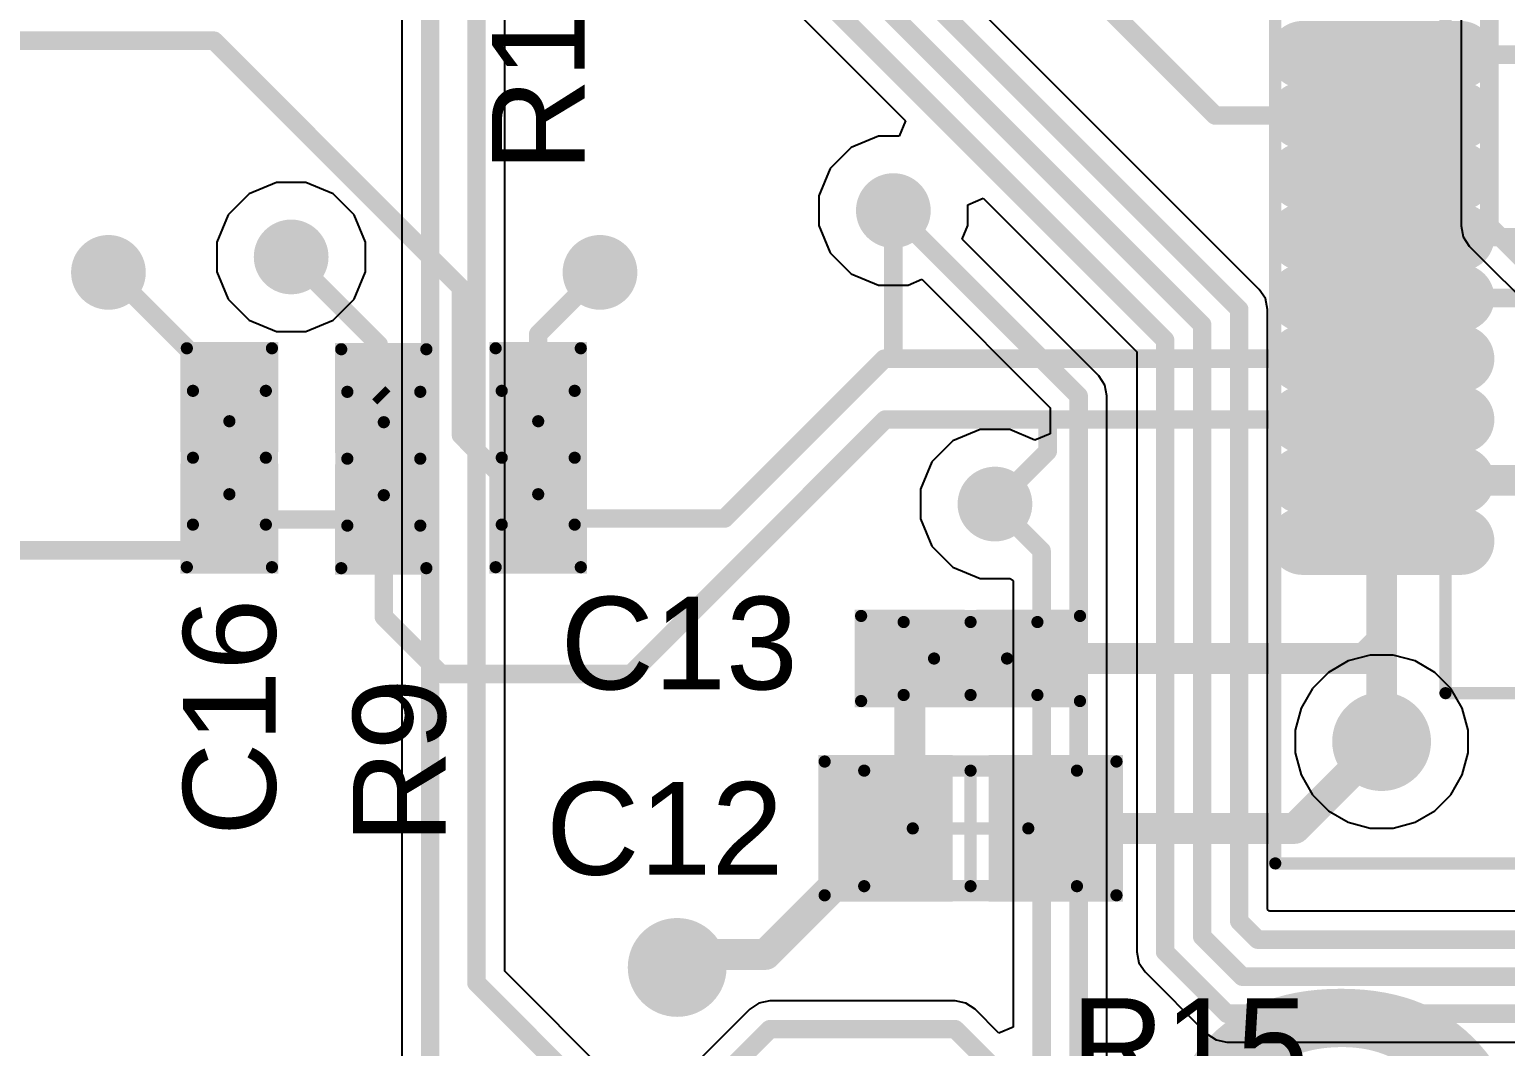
# Model space of a CAD drawing. Header units: millimetres. Extents: x -0.02 to 3.95, y -0.02 to 3.95.
# Drawn here: x 0.3103 to 0.7882, y 1.8094 to 2.1386 of the extents above; entities that cross this region are included whole.
import ezdxf

# ---------------------------------------------------------------- set-up
doc = ezdxf.new("R2010")
doc.units = ezdxf.units.MM
doc.header["$MEASUREMENT"] = 0
for name, color, linetype in [('BottomLayer', 5, 'Continuous'), ('BottomOverlay', 54, 'Continuous'), ('InternalPlane1', 76, 'Continuous'), ('InternalPlane2', 16, 'Continuous'), ('Mechanical13', 56, 'Continuous'), ('Mechanical15', 56, 'Continuous'), ('TopLayer', 1, 'Continuous'), ('TopOverlay', 2, 'Continuous'), ('TopPaste', 8, 'Continuous'), ('TopSolder', 216, 'Continuous'), ('ViaHoleLayer', 16, 'Continuous')]:
    doc.layers.add(name, color=color, linetype=linetype)
doc.styles.add('Arial', font='', dxfattribs={"height": 0.2})
doc.styles.add('SciFly', font='', dxfattribs={"height": 0.2})
doc.styles.get('Arial').set_extended_font_data('Arial')
doc.styles.get('SciFly').set_extended_font_data('SciFly')

# ---------------------------------------------------------------- blocks, each defined once
blk = doc.blocks.new('MSP430FR59941PN_68')
at = {"layer": 'TopLayer'}
h = blk.add_hatch(color=1, dxfattribs=at)
edge = h.paths.add_edge_path()
edge.add_arc((0.02953, -0.28248), 0.00492, 180, 360)
edge.add_line((0.03445, -0.28248), (0.03445, -0.2313))
edge.add_arc((0.02953, -0.2313), 0.00492, 0, 180)
edge.add_line((0.02461, -0.2313), (0.02461, -0.28248))
h = blk.add_hatch(color=1, dxfattribs=at)
edge = h.paths.add_edge_path()
edge.add_arc((0.04921, -0.28248), 0.00492, 180, 360)
edge.add_line((0.05413, -0.28248), (0.05413, -0.2313))
edge.add_arc((0.04921, -0.2313), 0.00492, 0, 180)
edge.add_line((0.04429, -0.2313), (0.04429, -0.28248))
h = blk.add_hatch(color=1, dxfattribs=at)
edge = h.paths.add_edge_path()
edge.add_arc((0.0689, -0.28248), 0.00492, 180, 360)
edge.add_line((0.07382, -0.28248), (0.07382, -0.2313))
edge.add_arc((0.0689, -0.2313), 0.00492, 0, 180)
edge.add_line((0.06398, -0.2313), (0.06398, -0.28248))
h = blk.add_hatch(color=1, dxfattribs=at)
edge = h.paths.add_edge_path()
edge.add_arc((0.08858, -0.28248), 0.00492, 180, 360)
edge.add_line((0.0935, -0.28248), (0.0935, -0.2313))
edge.add_arc((0.08858, -0.2313), 0.00492, 0, 180)
edge.add_line((0.08366, -0.2313), (0.08366, -0.28248))
h = blk.add_hatch(color=1, dxfattribs=at)
edge = h.paths.add_edge_path()
edge.add_arc((0.10827, -0.28248), 0.00492, 180, 360)
edge.add_line((0.11319, -0.28248), (0.11319, -0.2313))
edge.add_arc((0.10827, -0.2313), 0.00492, 0, 180)
edge.add_line((0.10335, -0.2313), (0.10335, -0.28248))
h = blk.add_hatch(color=1, dxfattribs=at)
edge = h.paths.add_edge_path()
edge.add_arc((0.12795, -0.28248), 0.00492, 180, 360)
edge.add_line((0.13287, -0.28248), (0.13287, -0.2313))
edge.add_arc((0.12795, -0.2313), 0.00492, 0, 180)
edge.add_line((0.12303, -0.2313), (0.12303, -0.28248))
h = blk.add_hatch(color=1, dxfattribs=at)
edge = h.paths.add_edge_path()
edge.add_arc((0.14764, -0.28248), 0.00492, 180, 360)
edge.add_line((0.15256, -0.28248), (0.15256, -0.2313))
edge.add_arc((0.14764, -0.2313), 0.00492, 0, 180)
edge.add_line((0.14272, -0.2313), (0.14272, -0.28248))
h = blk.add_hatch(color=1, dxfattribs=at)
edge = h.paths.add_edge_path()
edge.add_arc((0.16732, -0.28248), 0.00492, 180, 360)
edge.add_line((0.17224, -0.28248), (0.17224, -0.2313))
edge.add_arc((0.16732, -0.2313), 0.00492, 0, 180)
edge.add_line((0.1624, -0.2313), (0.1624, -0.28248))
h = blk.add_hatch(color=1, dxfattribs=at)
edge = h.paths.add_edge_path()
edge.add_arc((0.18701, -0.28248), 0.00492, 180, 360)
edge.add_line((0.19193, -0.28248), (0.19193, -0.2313))
edge.add_arc((0.18701, -0.2313), 0.00492, 0, 180)
edge.add_line((0.18209, -0.2313), (0.18209, -0.28248))
at = {"layer": 'TopPaste'}
h = blk.add_hatch(color=8, dxfattribs=at)
edge = h.paths.add_edge_path()
edge.add_arc((0.02953, -0.28248), 0.00492, 180, 360)
edge.add_line((0.03445, -0.28248), (0.03445, -0.2313))
edge.add_arc((0.02953, -0.2313), 0.00492, 0, 180)
edge.add_line((0.02461, -0.2313), (0.02461, -0.28248))
h = blk.add_hatch(color=8, dxfattribs=at)
edge = h.paths.add_edge_path()
edge.add_arc((0.04921, -0.28248), 0.00492, 180, 360)
edge.add_line((0.05413, -0.28248), (0.05413, -0.2313))
edge.add_arc((0.04921, -0.2313), 0.00492, 0, 180)
edge.add_line((0.04429, -0.2313), (0.04429, -0.28248))
h = blk.add_hatch(color=8, dxfattribs=at)
edge = h.paths.add_edge_path()
edge.add_arc((0.0689, -0.28248), 0.00492, 180, 360)
edge.add_line((0.07382, -0.28248), (0.07382, -0.2313))
edge.add_arc((0.0689, -0.2313), 0.00492, 0, 180)
edge.add_line((0.06398, -0.2313), (0.06398, -0.28248))
h = blk.add_hatch(color=8, dxfattribs=at)
edge = h.paths.add_edge_path()
edge.add_arc((0.08858, -0.28248), 0.00492, 180, 360)
edge.add_line((0.0935, -0.28248), (0.0935, -0.2313))
edge.add_arc((0.08858, -0.2313), 0.00492, 0, 180)
edge.add_line((0.08366, -0.2313), (0.08366, -0.28248))
h = blk.add_hatch(color=8, dxfattribs=at)
edge = h.paths.add_edge_path()
edge.add_arc((0.10827, -0.28248), 0.00492, 180, 360)
edge.add_line((0.11319, -0.28248), (0.11319, -0.2313))
edge.add_arc((0.10827, -0.2313), 0.00492, 0, 180)
edge.add_line((0.10335, -0.2313), (0.10335, -0.28248))
h = blk.add_hatch(color=8, dxfattribs=at)
edge = h.paths.add_edge_path()
edge.add_arc((0.12795, -0.28248), 0.00492, 180, 360)
edge.add_line((0.13287, -0.28248), (0.13287, -0.2313))
edge.add_arc((0.12795, -0.2313), 0.00492, 0, 180)
edge.add_line((0.12303, -0.2313), (0.12303, -0.28248))
h = blk.add_hatch(color=8, dxfattribs=at)
edge = h.paths.add_edge_path()
edge.add_arc((0.14764, -0.28248), 0.00492, 180, 360)
edge.add_line((0.15256, -0.28248), (0.15256, -0.2313))
edge.add_arc((0.14764, -0.2313), 0.00492, 0, 180)
edge.add_line((0.14272, -0.2313), (0.14272, -0.28248))
h = blk.add_hatch(color=8, dxfattribs=at)
edge = h.paths.add_edge_path()
edge.add_arc((0.16732, -0.28248), 0.00492, 180, 360)
edge.add_line((0.17224, -0.28248), (0.17224, -0.2313))
edge.add_arc((0.16732, -0.2313), 0.00492, 0, 180)
edge.add_line((0.1624, -0.2313), (0.1624, -0.28248))
h = blk.add_hatch(color=8, dxfattribs=at)
edge = h.paths.add_edge_path()
edge.add_arc((0.18701, -0.28248), 0.00492, 180, 360)
edge.add_line((0.19193, -0.28248), (0.19193, -0.2313))
edge.add_arc((0.18701, -0.2313), 0.00492, 0, 180)
edge.add_line((0.18209, -0.2313), (0.18209, -0.28248))
at = {"layer": 'TopSolder'}
h = blk.add_hatch(color=216, dxfattribs=at)
edge = h.paths.add_edge_path()
edge.add_arc((0.02953, -0.28248), 0.01092, 180, 360)
edge.add_line((0.04045, -0.28248), (0.04045, -0.2313))
edge.add_arc((0.02953, -0.2313), 0.01092, 0, 180)
edge.add_line((0.01861, -0.2313), (0.01861, -0.28248))
h = blk.add_hatch(color=216, dxfattribs=at)
edge = h.paths.add_edge_path()
edge.add_arc((0.04921, -0.28248), 0.01092, 180, 360)
edge.add_line((0.06013, -0.28248), (0.06013, -0.2313))
edge.add_arc((0.04921, -0.2313), 0.01092, 0, 180)
edge.add_line((0.03829, -0.2313), (0.03829, -0.28248))
h = blk.add_hatch(color=216, dxfattribs=at)
edge = h.paths.add_edge_path()
edge.add_arc((0.0689, -0.28248), 0.01092, 180, 360)
edge.add_line((0.07982, -0.28248), (0.07982, -0.2313))
edge.add_arc((0.0689, -0.2313), 0.01092, 0, 180)
edge.add_line((0.05798, -0.2313), (0.05798, -0.28248))
h = blk.add_hatch(color=216, dxfattribs=at)
edge = h.paths.add_edge_path()
edge.add_arc((0.08858, -0.28248), 0.01092, 180, 360)
edge.add_line((0.0995, -0.28248), (0.0995, -0.2313))
edge.add_arc((0.08858, -0.2313), 0.01092, 0, 180)
edge.add_line((0.07766, -0.2313), (0.07766, -0.28248))
h = blk.add_hatch(color=216, dxfattribs=at)
edge = h.paths.add_edge_path()
edge.add_arc((0.10827, -0.28248), 0.01092, 180, 360)
edge.add_line((0.11919, -0.28248), (0.11919, -0.2313))
edge.add_arc((0.10827, -0.2313), 0.01092, 0, 180)
edge.add_line((0.09735, -0.2313), (0.09735, -0.28248))
h = blk.add_hatch(color=216, dxfattribs=at)
edge = h.paths.add_edge_path()
edge.add_arc((0.12795, -0.28248), 0.01092, 180, 360)
edge.add_line((0.13887, -0.28248), (0.13887, -0.2313))
edge.add_arc((0.12795, -0.2313), 0.01092, 0, 180)
edge.add_line((0.11703, -0.2313), (0.11703, -0.28248))
h = blk.add_hatch(color=216, dxfattribs=at)
edge = h.paths.add_edge_path()
edge.add_arc((0.14764, -0.28248), 0.01092, 180, 360)
edge.add_line((0.15856, -0.28248), (0.15856, -0.2313))
edge.add_arc((0.14764, -0.2313), 0.01092, 0, 180)
edge.add_line((0.13672, -0.2313), (0.13672, -0.28248))
h = blk.add_hatch(color=216, dxfattribs=at)
edge = h.paths.add_edge_path()
edge.add_arc((0.16732, -0.28248), 0.01092, 180, 360)
edge.add_line((0.17824, -0.28248), (0.17824, -0.2313))
edge.add_arc((0.16732, -0.2313), 0.01092, 0, 180)
edge.add_line((0.1564, -0.2313), (0.1564, -0.28248))
h = blk.add_hatch(color=216, dxfattribs=at)
edge = h.paths.add_edge_path()
edge.add_arc((0.18701, -0.28248), 0.01092, 180, 360)
edge.add_line((0.19793, -0.28248), (0.19793, -0.2313))
edge.add_arc((0.18701, -0.2313), 0.01092, 0, 180)
edge.add_line((0.17609, -0.2313), (0.17609, -0.28248))
at = {"layer": 'Mechanical13', "const_width": 0.00394}
for points in [[(0.23622, -0.23622), (0.23622, 0.23622)], [(0.23622, -0.23622), (-0.23622, -0.23622)]]:
    blk.add_lwpolyline(points, dxfattribs=at)
at = {"layer": 'Mechanical13', "const_width": 0.00197}
blk.add_lwpolyline([(0.23524, -0.23622, 1), (0.2372, -0.23622, 1)], format="xyb", close=True, dxfattribs=at)
blk.add_lwpolyline([(0.23524, -0.23622, 1), (0.2372, -0.23622, 1)], format="xyb", close=True, dxfattribs=at)
at = {"layer": 'Mechanical15', "const_width": 0.00394}
for points in [[(0.29134, -0.29134), (0.29134, 0.29134)], [(0.29134, -0.29134), (-0.29134, -0.29134)]]:
    blk.add_lwpolyline(points, dxfattribs=at)
at = {"layer": 'Mechanical15', "const_width": 0.00197}
blk.add_lwpolyline([(0.29035, -0.29134, 1), (0.29232, -0.29134, 1)], format="xyb", close=True, dxfattribs=at)
blk.add_lwpolyline([(0.29035, -0.29134, 1), (0.29232, -0.29134, 1)], format="xyb", close=True, dxfattribs=at)
blk = doc.blocks.new('0402_69')
at = {"layer": 'TopLayer'}
for points in [[(-0.0315, -0.00984), (-0.0315, 0.00984), (-0.00787, 0.00984), (-0.00787, -0.00984)], [(0.00787, -0.00984), (0.00787, 0.00984), (0.0315, 0.00984), (0.0315, -0.00984)]]:
    blk.add_hatch(color=1, dxfattribs=at).paths.add_polyline_path(points)
at = {"layer": 'TopPaste'}
for points in [[(-0.0315, -0.00984), (-0.0315, 0.00984), (-0.00787, 0.00984), (-0.00787, -0.00984)], [(0.00787, -0.00984), (0.00787, 0.00984), (0.0315, 0.00984), (0.0315, -0.00984)]]:
    blk.add_hatch(color=8, dxfattribs=at).paths.add_polyline_path(points)
at = {"layer": 'TopSolder'}
for points in [[(-0.0375, -0.01584), (-0.0375, 0.01584), (-0.00187, 0.01584), (-0.00187, -0.01584)], [(0.00187, -0.01584), (0.00187, 0.01584), (0.0375, 0.01584), (0.0375, -0.01584)]]:
    blk.add_hatch(color=216, dxfattribs=at).paths.add_polyline_path(points)
at = {"layer": 'Mechanical13', "const_width": 0.00394}
for points in [[(-0.02165, 0.01181), (0.02165, 0.01181)], [(-0.02165, 0.01181), (-0.02165, -0.01181)], [(0.02165, 0.01181), (0.02165, -0.01181)], [(-0.02165, -0.01181), (0.02165, -0.01181)]]:
    blk.add_lwpolyline(points, dxfattribs=at)
at = {"layer": 'Mechanical13', "const_width": 0.00197}
for points in [[(-0.02264, 0.01181, 1), (-0.02067, 0.01181, 1)], [(-0.02264, 0.01181, 1), (-0.02067, 0.01181, 1)], [(0.02067, 0.01181, 1), (0.02264, 0.01181, 1)], [(0.02067, 0.01181, 1), (0.02264, 0.01181, 1)], [(-0.02264, -0.01181, 1), (-0.02067, -0.01181, 1)], [(-0.02264, -0.01181, 1), (-0.02067, -0.01181, 1)], [(0.02067, -0.01181, 1), (0.02264, -0.01181, 1)], [(0.02067, -0.01181, 1), (0.02264, -0.01181, 1)]]:
    blk.add_lwpolyline(points, format="xyb", close=True, dxfattribs=at)
at = {"layer": 'Mechanical15', "const_width": 0.00394}
for points in [[(-0.03543, 0.01378), (0.03543, 0.01378)], [(-0.03543, 0.01378), (-0.03543, -0.01378)], [(0.03543, 0.01378), (0.03543, -0.01378)], [(0, 0.01181), (0, -0.01181)], [(-0.01181, 0), (0.01181, 0)], [(-0.03543, -0.01378), (0.03543, -0.01378)]]:
    blk.add_lwpolyline(points, dxfattribs=at)
at = {"layer": 'Mechanical15', "const_width": 0.00197}
for points in [[(-0.03642, 0.01378, 1), (-0.03445, 0.01378, 1)], [(-0.03642, 0.01378, 1), (-0.03445, 0.01378, 1)], [(0.03445, 0.01378, 1), (0.03642, 0.01378, 1)], [(0.03445, 0.01378, 1), (0.03642, 0.01378, 1)], [(-0.00098, 0.01181, 1), (0.00098, 0.01181, 1)], [(-0.0128, 0, 1), (-0.01083, 0, 1)], [(0.01083, 0, 1), (0.0128, 0, 1)], [(-0.03642, -0.01378, 1), (-0.03445, -0.01378, 1)], [(-0.03642, -0.01378, 1), (-0.03445, -0.01378, 1)], [(-0.00098, -0.01181, 1), (0.00098, -0.01181, 1)], [(0.03445, -0.01378, 1), (0.03642, -0.01378, 1)], [(0.03445, -0.01378, 1), (0.03642, -0.01378, 1)]]:
    blk.add_lwpolyline(points, format="xyb", close=True, dxfattribs=at)
blk = doc.blocks.new('0402_72')
at = {"layer": 'TopLayer'}
for points in [[(-0.0315, -0.00984), (-0.0315, 0.00984), (-0.00787, 0.00984), (-0.00787, -0.00984)], [(0.00787, -0.00984), (0.00787, 0.00984), (0.0315, 0.00984), (0.0315, -0.00984)]]:
    blk.add_hatch(color=1, dxfattribs=at).paths.add_polyline_path(points)
at = {"layer": 'TopPaste'}
for points in [[(-0.0315, -0.00984), (-0.0315, 0.00984), (-0.00787, 0.00984), (-0.00787, -0.00984)], [(0.00787, -0.00984), (0.00787, 0.00984), (0.0315, 0.00984), (0.0315, -0.00984)]]:
    blk.add_hatch(color=8, dxfattribs=at).paths.add_polyline_path(points)
at = {"layer": 'TopSolder'}
for points in [[(-0.0375, -0.01584), (-0.0375, 0.01584), (-0.00187, 0.01584), (-0.00187, -0.01584)], [(0.00187, -0.01584), (0.00187, 0.01584), (0.0375, 0.01584), (0.0375, -0.01584)]]:
    blk.add_hatch(color=216, dxfattribs=at).paths.add_polyline_path(points)
at = {"layer": 'Mechanical13', "const_width": 0.00394}
for points in [[(0.02165, 0.01181), (-0.02165, 0.01181)], [(-0.02165, -0.01181), (-0.02165, 0.01181)], [(0.02165, -0.01181), (0.02165, 0.01181)], [(0.02165, -0.01181), (-0.02165, -0.01181)]]:
    blk.add_lwpolyline(points, dxfattribs=at)
at = {"layer": 'Mechanical13', "const_width": 0.00197}
for points in [[(-0.02264, 0.01181, 1), (-0.02067, 0.01181, 1)], [(-0.02264, 0.01181, 1), (-0.02067, 0.01181, 1)], [(0.02067, 0.01181, 1), (0.02264, 0.01181, 1)], [(0.02067, 0.01181, 1), (0.02264, 0.01181, 1)], [(-0.02264, -0.01181, 1), (-0.02067, -0.01181, 1)], [(-0.02264, -0.01181, 1), (-0.02067, -0.01181, 1)], [(0.02067, -0.01181, 1), (0.02264, -0.01181, 1)], [(0.02067, -0.01181, 1), (0.02264, -0.01181, 1)]]:
    blk.add_lwpolyline(points, format="xyb", close=True, dxfattribs=at)
at = {"layer": 'Mechanical15', "const_width": 0.00394}
for points in [[(0.03543, 0.01378), (-0.03543, 0.01378)], [(-0.03543, -0.01378), (-0.03543, 0.01378)], [(0.03543, -0.01378), (0.03543, 0.01378)], [(0, -0.01181), (0, 0.01181)], [(0.01181, 0), (-0.01181, 0)], [(0.03543, -0.01378), (-0.03543, -0.01378)]]:
    blk.add_lwpolyline(points, dxfattribs=at)
at = {"layer": 'Mechanical15', "const_width": 0.00197}
for points in [[(-0.03642, 0.01378, 1), (-0.03445, 0.01378, 1)], [(-0.03642, 0.01378, 1), (-0.03445, 0.01378, 1)], [(0.03445, 0.01378, 1), (0.03642, 0.01378, 1)], [(0.03445, 0.01378, 1), (0.03642, 0.01378, 1)], [(-0.00098, 0.01181, 1), (0.00098, 0.01181, 1)], [(-0.0128, 0, 1), (-0.01083, 0, 1)], [(0.01083, 0, 1), (0.0128, 0, 1)], [(-0.03642, -0.01378, 1), (-0.03445, -0.01378, 1)], [(-0.03642, -0.01378, 1), (-0.03445, -0.01378, 1)], [(-0.00098, -0.01181, 1), (0.00098, -0.01181, 1)], [(0.03445, -0.01378, 1), (0.03642, -0.01378, 1)], [(0.03445, -0.01378, 1), (0.03642, -0.01378, 1)]]:
    blk.add_lwpolyline(points, format="xyb", close=True, dxfattribs=at)
blk = doc.blocks.new('1608_0603__95')
at = {"layer": 'TopLayer'}
for points in [[(-0.04331, -0.01772), (-0.04331, 0.01772), (-0.01181, 0.01772), (-0.01181, -0.01772)], [(0.01181, -0.01772), (0.01181, 0.01772), (0.04331, 0.01772), (0.04331, -0.01772)]]:
    blk.add_hatch(color=1, dxfattribs=at).paths.add_polyline_path(points)
at = {"layer": 'TopPaste'}
for points in [[(-0.04331, -0.01772), (-0.04331, 0.01772), (-0.01181, 0.01772), (-0.01181, -0.01772)], [(0.01181, -0.01772), (0.01181, 0.01772), (0.04331, 0.01772), (0.04331, -0.01772)]]:
    blk.add_hatch(color=8, dxfattribs=at).paths.add_polyline_path(points)
at = {"layer": 'TopSolder'}
for points in [[(-0.04931, -0.02372), (-0.04931, 0.02372), (-0.00581, 0.02372), (-0.00581, -0.02372)], [(0.00581, -0.02372), (0.00581, 0.02372), (0.04931, 0.02372), (0.04931, -0.02372)]]:
    blk.add_hatch(color=216, dxfattribs=at).paths.add_polyline_path(points)
at = {"layer": 'Mechanical13', "const_width": 0.00394}
for points in [[(-0.03445, 0.0187), (-0.03445, -0.0187)], [(0.03445, 0.0187), (-0.03445, 0.0187)], [(0.03445, 0.0187), (0.03445, -0.0187)], [(0.03445, -0.0187), (-0.03445, -0.0187)]]:
    blk.add_lwpolyline(points, dxfattribs=at)
at = {"layer": 'Mechanical13', "const_width": 0.00197}
for points in [[(-0.03543, 0.0187, 1), (-0.03346, 0.0187, 1)], [(-0.03543, 0.0187, 1), (-0.03346, 0.0187, 1)], [(0.03346, 0.0187, 1), (0.03543, 0.0187, 1)], [(0.03346, 0.0187, 1), (0.03543, 0.0187, 1)], [(-0.03543, -0.0187, 1), (-0.03346, -0.0187, 1)], [(-0.03543, -0.0187, 1), (-0.03346, -0.0187, 1)], [(0.03346, -0.0187, 1), (0.03543, -0.0187, 1)], [(0.03346, -0.0187, 1), (0.03543, -0.0187, 1)]]:
    blk.add_lwpolyline(points, format="xyb", close=True, dxfattribs=at)
at = {"layer": 'Mechanical15', "const_width": 0.00394}
for points in [[(-0.04724, 0.02165), (-0.04724, -0.02165)], [(0.04724, 0.02165), (-0.04724, 0.02165)], [(0, 0.0187), (0, -0.0187)], [(0.04724, 0.02165), (0.04724, -0.02165)], [(0.0187, 0), (-0.0187, 0)], [(0.04724, -0.02165), (-0.04724, -0.02165)]]:
    blk.add_lwpolyline(points, dxfattribs=at)
at = {"layer": 'Mechanical15', "const_width": 0.00197}
for points in [[(-0.04823, 0.02165, 1), (-0.04626, 0.02165, 1)], [(-0.04823, 0.02165, 1), (-0.04626, 0.02165, 1)], [(-0.00098, 0.0187, 1), (0.00098, 0.0187, 1)], [(0.04626, 0.02165, 1), (0.04823, 0.02165, 1)], [(0.04626, 0.02165, 1), (0.04823, 0.02165, 1)], [(-0.01968, 0, 1), (-0.01772, 0, 1)], [(0.01772, 0, 1), (0.01969, 0, 1)], [(-0.00098, -0.0187, 1), (0.00098, -0.0187, 1)], [(-0.04823, -0.02165, 1), (-0.04626, -0.02165, 1)], [(-0.04823, -0.02165, 1), (-0.04626, -0.02165, 1)], [(0.04626, -0.02165, 1), (0.04823, -0.02165, 1)], [(0.04626, -0.02165, 1), (0.04823, -0.02165, 1)]]:
    blk.add_lwpolyline(points, format="xyb", close=True, dxfattribs=at)
blk = doc.blocks.new('0402_102')
at = {"layer": 'TopLayer'}
for points in [[(-0.0315, -0.00984), (-0.0315, 0.00984), (-0.00787, 0.00984), (-0.00787, -0.00984)], [(0.00787, -0.00984), (0.00787, 0.00984), (0.0315, 0.00984), (0.0315, -0.00984)]]:
    blk.add_hatch(color=1, dxfattribs=at).paths.add_polyline_path(points)
at = {"layer": 'TopPaste'}
for points in [[(-0.0315, -0.00984), (-0.0315, 0.00984), (-0.00787, 0.00984), (-0.00787, -0.00984)], [(0.00787, -0.00984), (0.00787, 0.00984), (0.0315, 0.00984), (0.0315, -0.00984)]]:
    blk.add_hatch(color=8, dxfattribs=at).paths.add_polyline_path(points)
at = {"layer": 'TopSolder'}
for points in [[(-0.0375, -0.01584), (-0.0375, 0.01584), (-0.00187, 0.01584), (-0.00187, -0.01584)], [(0.00187, -0.01584), (0.00187, 0.01584), (0.0375, 0.01584), (0.0375, -0.01584)]]:
    blk.add_hatch(color=216, dxfattribs=at).paths.add_polyline_path(points)
at = {"layer": 'Mechanical13', "const_width": 0.00394}
for points in [[(0.02165, 0.01181), (-0.02165, 0.01181)], [(-0.02165, 0.01181), (-0.02165, -0.01181)], [(0.02165, 0.01181), (0.02165, -0.01181)], [(0.02165, -0.01181), (-0.02165, -0.01181)]]:
    blk.add_lwpolyline(points, dxfattribs=at)
at = {"layer": 'Mechanical13', "const_width": 0.00197}
for points in [[(-0.02264, 0.01181, 1), (-0.02067, 0.01181, 1)], [(-0.02264, 0.01181, 1), (-0.02067, 0.01181, 1)], [(0.02067, 0.01181, 1), (0.02264, 0.01181, 1)], [(0.02067, 0.01181, 1), (0.02264, 0.01181, 1)], [(-0.02264, -0.01181, 1), (-0.02067, -0.01181, 1)], [(-0.02264, -0.01181, 1), (-0.02067, -0.01181, 1)], [(0.02067, -0.01181, 1), (0.02264, -0.01181, 1)], [(0.02067, -0.01181, 1), (0.02264, -0.01181, 1)]]:
    blk.add_lwpolyline(points, format="xyb", close=True, dxfattribs=at)
at = {"layer": 'Mechanical15', "const_width": 0.00394}
for points in [[(0.03543, 0.01378), (-0.03543, 0.01378)], [(-0.03543, 0.01378), (-0.03543, -0.01378)], [(0.03543, 0.01378), (0.03543, -0.01378)], [(0, 0.01181), (0, -0.01181)], [(0.01181, 0), (-0.01181, 0)], [(0.03543, -0.01378), (-0.03543, -0.01378)]]:
    blk.add_lwpolyline(points, dxfattribs=at)
at = {"layer": 'Mechanical15', "const_width": 0.00197}
for points in [[(-0.03642, 0.01378, 1), (-0.03445, 0.01378, 1)], [(-0.03642, 0.01378, 1), (-0.03445, 0.01378, 1)], [(0.03445, 0.01378, 1), (0.03642, 0.01378, 1)], [(0.03445, 0.01378, 1), (0.03642, 0.01378, 1)], [(-0.00098, 0.01181, 1), (0.00098, 0.01181, 1)], [(-0.0128, 0, 1), (-0.01083, 0, 1)], [(0.01083, 0, 1), (0.0128, 0, 1)], [(-0.03642, -0.01378, 1), (-0.03445, -0.01378, 1)], [(-0.03642, -0.01378, 1), (-0.03445, -0.01378, 1)], [(-0.00098, -0.01181, 1), (0.00098, -0.01181, 1)], [(0.03445, -0.01378, 1), (0.03642, -0.01378, 1)], [(0.03445, -0.01378, 1), (0.03642, -0.01378, 1)]]:
    blk.add_lwpolyline(points, format="xyb", close=True, dxfattribs=at)
blk = doc.blocks.new('0402_106')
at = {"layer": 'TopLayer'}
for points in [[(-0.0315, -0.00984), (-0.0315, 0.00984), (-0.00787, 0.00984), (-0.00787, -0.00984)], [(0.00787, -0.00984), (0.00787, 0.00984), (0.0315, 0.00984), (0.0315, -0.00984)]]:
    blk.add_hatch(color=1, dxfattribs=at).paths.add_polyline_path(points)
at = {"layer": 'TopPaste'}
for points in [[(-0.0315, -0.00984), (-0.0315, 0.00984), (-0.00787, 0.00984), (-0.00787, -0.00984)], [(0.00787, -0.00984), (0.00787, 0.00984), (0.0315, 0.00984), (0.0315, -0.00984)]]:
    blk.add_hatch(color=8, dxfattribs=at).paths.add_polyline_path(points)
at = {"layer": 'TopSolder'}
for points in [[(-0.0375, -0.01584), (-0.0375, 0.01584), (-0.00187, 0.01584), (-0.00187, -0.01584)], [(0.00187, -0.01584), (0.00187, 0.01584), (0.0375, 0.01584), (0.0375, -0.01584)]]:
    blk.add_hatch(color=216, dxfattribs=at).paths.add_polyline_path(points)
at = {"layer": 'Mechanical13', "const_width": 0.00394}
for points in [[(-0.02165, 0.01181), (0.02165, 0.01181)], [(-0.02165, 0.01181), (-0.02165, -0.01181)], [(0.02165, 0.01181), (0.02165, -0.01181)], [(-0.02165, -0.01181), (0.02165, -0.01181)]]:
    blk.add_lwpolyline(points, dxfattribs=at)
at = {"layer": 'Mechanical13', "const_width": 0.00197}
for points in [[(-0.02264, 0.01181, 1), (-0.02067, 0.01181, 1)], [(-0.02264, 0.01181, 1), (-0.02067, 0.01181, 1)], [(0.02067, 0.01181, 1), (0.02264, 0.01181, 1)], [(0.02067, 0.01181, 1), (0.02264, 0.01181, 1)], [(-0.02264, -0.01181, 1), (-0.02067, -0.01181, 1)], [(-0.02264, -0.01181, 1), (-0.02067, -0.01181, 1)], [(0.02067, -0.01181, 1), (0.02264, -0.01181, 1)], [(0.02067, -0.01181, 1), (0.02264, -0.01181, 1)]]:
    blk.add_lwpolyline(points, format="xyb", close=True, dxfattribs=at)
at = {"layer": 'Mechanical15', "const_width": 0.00394}
for points in [[(-0.03543, 0.01378), (0.03543, 0.01378)], [(-0.03543, 0.01378), (-0.03543, -0.01378)], [(0.03543, 0.01378), (0.03543, -0.01378)], [(0, 0.01181), (0, -0.01181)], [(-0.01181, 0), (0.01181, 0)], [(-0.03543, -0.01378), (0.03543, -0.01378)]]:
    blk.add_lwpolyline(points, dxfattribs=at)
at = {"layer": 'Mechanical15', "const_width": 0.00197}
for points in [[(-0.03642, 0.01378, 1), (-0.03445, 0.01378, 1)], [(-0.03642, 0.01378, 1), (-0.03445, 0.01378, 1)], [(0.03445, 0.01378, 1), (0.03642, 0.01378, 1)], [(0.03445, 0.01378, 1), (0.03642, 0.01378, 1)], [(-0.00098, 0.01181, 1), (0.00098, 0.01181, 1)], [(-0.0128, 0, 1), (-0.01083, 0, 1)], [(0.01083, 0, 1), (0.0128, 0, 1)], [(-0.03642, -0.01378, 1), (-0.03445, -0.01378, 1)], [(-0.03642, -0.01378, 1), (-0.03445, -0.01378, 1)], [(-0.00098, -0.01181, 1), (0.00098, -0.01181, 1)], [(0.03445, -0.01378, 1), (0.03642, -0.01378, 1)], [(0.03445, -0.01378, 1), (0.03642, -0.01378, 1)]]:
    blk.add_lwpolyline(points, format="xyb", close=True, dxfattribs=at)

msp = doc.modelspace()

# ---------------------------------------------------------------- hatches: boundary and pattern name
at = {"layer": 'BottomLayer'}
h = msp.add_hatch(color=5, dxfattribs=at)
edge = h.paths.add_edge_path()
edge.add_arc((0.59, 2.08), 0.0121, 0, 360)
h = msp.add_hatch(color=5, dxfattribs=at)
edge = h.paths.add_edge_path()
edge.add_arc((0.395, 2.065), 0.0121, 0, 360)
h = msp.add_hatch(color=5, dxfattribs=at)
edge = h.paths.add_edge_path()
edge.add_arc((0.33583, 2.06), 0.0121, 0, 360)
h = msp.add_hatch(color=5, dxfattribs=at)
edge = h.paths.add_edge_path()
edge.add_arc((0.495, 2.06), 0.0121, 0, 360)
h = msp.add_hatch(color=5, dxfattribs=at)
edge = h.paths.add_edge_path()
edge.add_arc((0.6229, 1.985), 0.0121, 0, 360)
h = msp.add_hatch(color=5, dxfattribs=at)
edge = h.paths.add_edge_path()
edge.add_arc((0.74811, 1.90811), 0.016, 0, 360)
h = msp.add_hatch(color=5, dxfattribs=at)
edge = h.paths.add_edge_path()
edge.add_arc((0.52, 1.835), 0.016, 0, 360)
at = {"layer": 'InternalPlane1'}
h = msp.add_hatch(color=76, dxfattribs=at)
edge = h.paths.add_edge_path()
edge.add_arc((0.59, 2.08), 0.0121, 0, 360)
h = msp.add_hatch(color=76, dxfattribs=at)
edge = h.paths.add_edge_path()
edge.add_arc((0.395, 2.065), 0.0121, 0, 360)
h = msp.add_hatch(color=76, dxfattribs=at)
edge = h.paths.add_edge_path()
edge.add_arc((0.6229, 1.985), 0.0121, 0, 360)
h = msp.add_hatch(color=76, dxfattribs=at)
edge = h.paths.add_edge_path()
edge.add_arc((0.74811, 1.90811), 0.01584, 0, 360)
at = {"layer": 'InternalPlane2'}
h = msp.add_hatch(color=16, dxfattribs=at)
edge = h.paths.add_edge_path()
edge.add_arc((0.59, 2.08), 0.0121, 0, 360)
h = msp.add_hatch(color=16, dxfattribs=at)
edge = h.paths.add_edge_path()
edge.add_arc((0.33583, 2.06), 0.0121, 0, 360)
h = msp.add_hatch(color=16, dxfattribs=at)
edge = h.paths.add_edge_path()
edge.add_arc((0.495, 2.06), 0.0121, 0, 360)
h = msp.add_hatch(color=16, dxfattribs=at)
edge = h.paths.add_edge_path()
edge.add_arc((0.6229, 1.985), 0.0121, 0, 360)
h = msp.add_hatch(color=16, dxfattribs=at)
edge = h.paths.add_edge_path()
edge.add_arc((0.52, 1.835), 0.01584, 0, 360)
at = {"layer": 'TopLayer'}
h = msp.add_hatch(color=1, dxfattribs=at)
edge = h.paths.add_edge_path()
edge.add_arc((0.59, 2.08), 0.0121, 0, 360)
h = msp.add_hatch(color=1, dxfattribs=at)
edge = h.paths.add_edge_path()
edge.add_arc((0.395, 2.065), 0.0121, 0, 360)
h = msp.add_hatch(color=1, dxfattribs=at)
edge = h.paths.add_edge_path()
edge.add_arc((0.33583, 2.06), 0.0121, 0, 360)
h = msp.add_hatch(color=1, dxfattribs=at)
edge = h.paths.add_edge_path()
edge.add_arc((0.495, 2.06), 0.0121, 0, 360)
h = msp.add_hatch(color=1, dxfattribs=at)
edge = h.paths.add_edge_path()
edge.add_arc((0.6229, 1.985), 0.0121, 0, 360)
h = msp.add_hatch(color=1, dxfattribs=at)
edge = h.paths.add_edge_path()
edge.add_arc((0.74811, 1.90811), 0.016, 0, 360)
h = msp.add_hatch(color=1, dxfattribs=at)
edge = h.paths.add_edge_path()
edge.add_arc((0.52, 1.835), 0.016, 0, 360)
at = {"layer": 'ViaHoleLayer'}
h = msp.add_hatch(color=16, dxfattribs=at)
edge = h.paths.add_edge_path()
edge.add_arc((0.59, 2.08), 0.0061, 0, 360)
h = msp.add_hatch(color=16, dxfattribs=at)
edge = h.paths.add_edge_path()
edge.add_arc((0.395, 2.065), 0.0061, 0, 360)
h = msp.add_hatch(color=16, dxfattribs=at)
edge = h.paths.add_edge_path()
edge.add_arc((0.33583, 2.06), 0.0061, 0, 360)
h = msp.add_hatch(color=16, dxfattribs=at)
edge = h.paths.add_edge_path()
edge.add_arc((0.495, 2.06), 0.0061, 0, 360)
h = msp.add_hatch(color=16, dxfattribs=at)
edge = h.paths.add_edge_path()
edge.add_arc((0.6229, 1.985), 0.0061, 0, 360)
h = msp.add_hatch(color=16, dxfattribs=at)
edge = h.paths.add_edge_path()
edge.add_arc((0.74811, 1.90811), 0.00984, 0, 360)
h = msp.add_hatch(color=16, dxfattribs=at)
edge = h.paths.add_edge_path()
edge.add_arc((0.52, 1.835), 0.00984, 0, 360)

# ---------------------------------------------------------------- linework, layer by layer
at = {"layer": 'BottomLayer'}
for p, q in [((0.46418, 1.8338), (0.46418, 2.27)), ((0.49641, 2.20667), (0.59398, 2.1091)), ((0.77382, 2.20001), (0.77382, 2.07503)), ((0.43082, 2.1812), (0.43082, 1.805)), ((0.70849, 2.05449), (0.57918, 2.1838)), ((0.59398, 2.1091), (0.59191, 2.1041)), ((0.58521, 2.1041), (0.57635, 2.10043)), ((0.59191, 2.1041), (0.58521, 2.1041)), ((0.57635, 2.10043), (0.56957, 2.09365)), ((0.56957, 2.09365), (0.5659, 2.08479)), ((0.39021, 2.0891), (0.38135, 2.08543)), ((0.39979, 2.0891), (0.39021, 2.0891)), ((0.40865, 2.08543), (0.39979, 2.0891)), ((0.38135, 2.08543), (0.37457, 2.07865)), ((0.41543, 2.07865), (0.40865, 2.08543)), ((0.5659, 2.08479), (0.5659, 2.07521)), ((0.6141, 2.08191), (0.6191, 2.08398)), ((0.6191, 2.08398), (0.66882, 2.03426)), ((0.6141, 2.07521), (0.6141, 2.08191)), ((0.37457, 2.07865), (0.3709, 2.06979)), ((0.4191, 2.06979), (0.41543, 2.07865)), ((0.5659, 2.07521), (0.56957, 2.06635)), ((0.61225, 2.07073), (0.6141, 2.07521)), ((0.77382, 2.07503), (0.77452, 2.07152)), ((0.3709, 2.06979), (0.3709, 2.06021)), ((0.4191, 2.06021), (0.4191, 2.06979)), ((0.65649, 2.02649), (0.61225, 2.07073)), ((0.77452, 2.07152), (0.77651, 2.06854)), ((0.56957, 2.06635), (0.57635, 2.05957)), ((0.77651, 2.06854), (0.81354, 2.03151)), ((0.3709, 2.06021), (0.37457, 2.05135)), ((0.41543, 2.05135), (0.4191, 2.06021)), ((0.57635, 2.05957), (0.58521, 2.0559)), ((0.58521, 2.0559), (0.59479, 2.0559)), ((0.59479, 2.0559), (0.59927, 2.05775)), ((0.59927, 2.05775), (0.64082, 2.0162)), ((0.37457, 2.05135), (0.38135, 2.04457)), ((0.40865, 2.04457), (0.41543, 2.05135)), ((0.71048, 2.05151), (0.70849, 2.05449)), ((0.71118, 2.048), (0.71048, 2.05151)), ((0.71118, 1.85377), (0.71118, 2.048)), ((0.38135, 2.04457), (0.39021, 2.0409)), ((0.39021, 2.0409), (0.39979, 2.0409)), ((0.39979, 2.0409), (0.40865, 2.04457)), ((0.66882, 2.03426), (0.66882, 1.84003)), ((0.65848, 2.02351), (0.65649, 2.02649)), ((0.65918, 2.02), (0.65848, 2.02351)), ((0.65918, 1.405), (0.65918, 2.02)), ((0.64082, 2.0162), (0.64082, 2.00769)), ((0.6181, 2.0091), (0.60924, 2.00543)), ((0.62769, 2.0091), (0.6181, 2.0091)), ((0.63582, 2.00573), (0.62769, 2.0091)), ((0.64082, 2.00769), (0.63582, 2.00573)), ((0.60924, 2.00543), (0.60246, 1.99865)), ((0.60246, 1.99865), (0.59879, 1.98979)), ((0.59879, 1.98979), (0.59879, 1.98021)), ((0.59879, 1.98021), (0.60246, 1.97135)), ((0.60246, 1.97135), (0.60924, 1.96457)), ((0.60924, 1.96457), (0.6181, 1.9609)), ((0.6181, 1.9609), (0.62769, 1.9609)), ((0.62769, 1.9609), (0.62882, 1.96014)), ((0.62882, 1.96014), (0.62882, 1.81569)), ((0.74442, 1.93611), (0.7373, 1.9342)), ((0.7518, 1.93611), (0.74442, 1.93611)), ((0.75892, 1.9342), (0.7518, 1.93611)), ((0.7373, 1.9342), (0.73092, 1.93052)), ((0.7653, 1.93052), (0.75892, 1.9342)), ((0.73092, 1.93052), (0.7257, 1.9253)), ((0.77052, 1.9253), (0.7653, 1.93052)), ((0.7257, 1.9253), (0.72202, 1.91892)), ((0.7742, 1.91892), (0.77052, 1.9253)), ((0.72202, 1.91892), (0.72011, 1.9118)), ((0.77611, 1.9118), (0.7742, 1.91892)), ((0.72011, 1.9118), (0.72011, 1.90442)), ((0.77611, 1.90442), (0.77611, 1.9118)), ((0.72011, 1.90442), (0.72202, 1.8973)), ((0.7742, 1.8973), (0.77611, 1.90442)), ((0.72202, 1.8973), (0.7257, 1.89092)), ((0.77052, 1.89092), (0.7742, 1.8973)), ((0.7257, 1.89092), (0.73092, 1.8857)), ((0.7653, 1.8857), (0.77052, 1.89092)), ((0.73092, 1.8857), (0.7373, 1.88202)), ((0.75892, 1.88202), (0.7653, 1.8857)), ((0.7373, 1.88202), (0.74442, 1.88011)), ((0.74442, 1.88011), (0.7518, 1.88011)), ((0.7518, 1.88011), (0.75892, 1.88202)), ((0.71177, 1.85318), (0.71118, 1.85377)), ((0.87036, 1.85318), (0.71177, 1.85318)), ((0.66882, 1.84003), (0.66952, 1.83652)), ((0.66952, 1.83652), (0.67151, 1.83354)), ((0.50073, 1.79725), (0.46418, 1.8338)), ((0.67151, 1.83354), (0.69154, 1.81351)), ((0.54351, 1.82149), (0.51927, 1.79725)), ((0.54649, 1.82348), (0.54351, 1.82149)), ((0.55, 1.82418), (0.54649, 1.82348)), ((0.61, 1.82418), (0.55, 1.82418)), ((0.61351, 1.82348), (0.61, 1.82418)), ((0.61649, 1.82149), (0.61351, 1.82348)), ((0.6242, 1.81377), (0.61649, 1.82149)), ((0.62882, 1.81569), (0.6242, 1.81377)), ((0.69154, 1.81351), (0.69452, 1.81152)), ((0.69452, 1.81152), (0.69803, 1.81082)), ((0.69803, 1.81082), (0.9063, 1.81082))]:
    msp.add_line(p, q, dxfattribs=at)
at = {"layer": 'BottomLayer', "const_width": 0.006}
for points in [[(0.455, 1.83), (0.455, 2.27)], [(0.5029, 2.21316), (0.678, 2.03806)], [(0.53, 2.20303), (0.69, 2.04303)], [(0.783, 2.07503), (0.783, 2.20001)], [(0.44, 1.805), (0.44, 2.185)], [(0.57, 2.18), (0.702, 2.048)], [(0.59, 2.08), (0.65, 2.02)], [(0.783, 2.07503), (0.82003, 2.038)], [(0.702, 1.84997), (0.702, 2.048)], [(0.69, 1.845), (0.69, 2.04303)], [(0.678, 1.84003), (0.678, 2.03806)], [(0.65, 1.405), (0.65, 2.02)], [(0.6229, 1.985), (0.638, 1.9699)], [(0.638, 1.40997), (0.638, 1.9699)], [(0.702, 1.84997), (0.70797, 1.844)], [(0.69, 1.845), (0.703, 1.832)], [(0.70797, 1.844), (0.87416, 1.844)], [(0.678, 1.84003), (0.69803, 1.82)], [(0.455, 1.83), (0.51, 1.775)], [(0.703, 1.832), (0.93997, 1.832)], [(0.69803, 1.82), (0.935, 1.82)], [(0.51, 1.775), (0.55, 1.815)], [(0.55, 1.815), (0.61, 1.815)], [(0.61, 1.815), (0.626, 1.799)]]:
    msp.add_lwpolyline(points, dxfattribs=at)
at = {"layer": 'BottomLayer', "const_width": 0.003}
for points in [[(0.5885, 2.08, 1), (0.5915, 2.08, 1)], [(0.7815, 2.07503, 1), (0.7845, 2.07503, 1)], [(0.7815, 2.07503, 1), (0.7845, 2.07503, 1)], [(0.7005, 2.048, 1), (0.7035, 2.048, 1)], [(0.7005, 2.048, 1), (0.7035, 2.048, 1)], [(0.6885, 2.04303, 1), (0.6915, 2.04303, 1)], [(0.6885, 2.04303, 1), (0.6915, 2.04303, 1)], [(0.6765, 2.03806, 1), (0.6795, 2.03806, 1)], [(0.6765, 2.03806, 1), (0.6795, 2.03806, 1)], [(0.6485, 2.02, 1), (0.6515, 2.02, 1)], [(0.6485, 2.02, 1), (0.6515, 2.02, 1)], [(0.6214, 1.985, 1), (0.6244, 1.985, 1)], [(0.6365, 1.9699, 1), (0.6395, 1.9699, 1)], [(0.6365, 1.9699, 1), (0.6395, 1.9699, 1)], [(0.7005, 1.84997, 1), (0.7035, 1.84997, 1)], [(0.7005, 1.84997, 1), (0.7035, 1.84997, 1)], [(0.6885, 1.845, 1), (0.6915, 1.845, 1)], [(0.6885, 1.845, 1), (0.6915, 1.845, 1)], [(0.70647, 1.844, 1), (0.70947, 1.844, 1)], [(0.70647, 1.844, 1), (0.70947, 1.844, 1)], [(0.6765, 1.84003, 1), (0.6795, 1.84003, 1)], [(0.6765, 1.84003, 1), (0.6795, 1.84003, 1)], [(0.4535, 1.83, 1), (0.4565, 1.83, 1)], [(0.4535, 1.83, 1), (0.4565, 1.83, 1)], [(0.7015, 1.832, 1), (0.7045, 1.832, 1)], [(0.7015, 1.832, 1), (0.7045, 1.832, 1)], [(0.69653, 1.82, 1), (0.69953, 1.82, 1)], [(0.69653, 1.82, 1), (0.69953, 1.82, 1)], [(0.5485, 1.815, 1), (0.5515, 1.815, 1)], [(0.5485, 1.815, 1), (0.5515, 1.815, 1)], [(0.6085, 1.815, 1), (0.6115, 1.815, 1)], [(0.6085, 1.815, 1), (0.6115, 1.815, 1)]]:
    msp.add_lwpolyline(points, format="xyb", close=True, dxfattribs=at)
at = {"layer": 'TopLayer'}
for points, const_width in [([(0.615, 2.19), (0.69421, 2.11079)], 0.006), ([(0.135, 2.135), (0.37, 2.135)], 0.006), ([(0.37, 2.135), (0.45, 2.055)], 0.006), ([(0.74811, 2.13047), (0.80106, 2.13047)], 0.006), ([(0.69421, 2.11079), (0.74811, 2.11079)], 0.006), ([(0.59, 2.03205), (0.59, 2.08)], 0.006), ([(0.74811, 2.07142), (0.91142, 2.07142)], 0.006), ([(0.395, 2.065), (0.42333, 2.03667)], 0.006), ([(0.335, 2.06), (0.33665, 2.06)], 0.006), ([(0.33665, 2.06), (0.375, 2.02165)], 0.006), ([(0.475, 2.04), (0.495, 2.06)], 0.006), ([(0.45, 2.00728), (0.45, 2.055)], 0.006), ([(0.74811, 2.05173), (0.94673, 2.05173)], 0.006), ([(0.475, 2.01969), (0.475, 2.04)], 0.006), ([(0.42333, 2.02104), (0.42333, 2.03667)], 0.006), ([(0.53531, 1.98032), (0.58705, 2.03205)], 0.006), ([(0.58705, 2.03205), (0.74811, 2.03205)], 0.006), ([(0.375, 2.01969), (0.375, 2.02165)], 0.006), ([(0.42333, 2.02104), (0.425, 2.01937)], 0.006), ([(0.505, 1.93), (0.58736, 2.01236)], 0.006), ([(0.58736, 2.01236), (0.64, 2.01236)], 0.006), ([(0.64, 2.0021), (0.64, 2.01236)], 0.006), ([(0.64, 2.01236), (0.74811, 2.01236)], 0.006), ([(0.45, 2.00728), (0.475, 1.98228)], 0.006), ([(0.6229, 1.985), (0.64, 2.0021)], 0.006), ([(0.74811, 1.99268), (0.81768, 1.99268)], 0.01), ([(0.475, 1.98032), (0.475, 1.98228)], 0.006), ([(0.36665, 1.97), (0.37532, 1.97866)], 0.006), ([(0.37532, 1.97866), (0.37532, 1.98)], 0.006), ([(0.37532, 1.98), (0.425, 1.98)], 0.006), ([(0.425, 1.94851), (0.425, 1.98)], 0.006), ([(0.475, 1.98032), (0.53531, 1.98032)], 0.006), ([(0.74811, 1.94055), (0.74811, 1.97299)], 0.01), ([(0.25, 1.97), (0.36665, 1.97)], 0.006), ([(0.425, 1.94851), (0.44351, 1.93)], 0.006), ([(0.74256, 1.935), (0.74811, 1.94055)], 0.01), ([(0.74811, 1.90811), (0.74811, 1.94055)], 0.01), ([(0.59531, 1.88787), (0.59531, 1.935)], 0.01), ([(0.63469, 1.935), (0.74256, 1.935)], 0.01), ([(0.44351, 1.93), (0.505, 1.93)], 0.006), ([(0.72, 1.88), (0.74811, 1.90811)], 0.01), ([(0.58744, 1.88), (0.59531, 1.88787)], 0.01), ([(0.58744, 1.87803), (0.58744, 1.88)], 0.01), ([(0.64256, 1.88), (0.72, 1.88)], 0.01), ([(0.54862, 1.83921), (0.58744, 1.87803)], 0.01), ([(0.52, 1.835), (0.52421, 1.83921)], 0.01), ([(0.52421, 1.83921), (0.54862, 1.83921)], 0.01)]:
    msp.add_lwpolyline(points, dxfattribs=dict(at, const_width=const_width))
for points, const_width in [([(0.3685, 2.135, 1), (0.3715, 2.135, 1)], 0.003), ([(0.3685, 2.135, 1), (0.3715, 2.135, 1)], 0.003), ([(0.74661, 2.13047, 1), (0.74961, 2.13047, 1)], 0.003), ([(0.69271, 2.11079, 1), (0.69571, 2.11079, 1)], 0.003), ([(0.69271, 2.11079, 1), (0.69571, 2.11079, 1)], 0.003), ([(0.74661, 2.11079, 1), (0.74961, 2.11079, 1)], 0.003), ([(0.5885, 2.08, 1), (0.5915, 2.08, 1)], 0.003), ([(0.74661, 2.07142, 1), (0.74961, 2.07142, 1)], 0.003), ([(0.3935, 2.065, 1), (0.3965, 2.065, 1)], 0.003), ([(0.3335, 2.06, 1), (0.3365, 2.06, 1)], 0.003), ([(0.33515, 2.06, 1), (0.33815, 2.06, 1)], 0.003), ([(0.33515, 2.06, 1), (0.33815, 2.06, 1)], 0.003), ([(0.4935, 2.06, 1), (0.4965, 2.06, 1)], 0.003), ([(0.4485, 2.055, 1), (0.4515, 2.055, 1)], 0.003), ([(0.4485, 2.055, 1), (0.4515, 2.055, 1)], 0.003), ([(0.74661, 2.05173, 1), (0.74961, 2.05173, 1)], 0.003), ([(0.4735, 2.04, 1), (0.4765, 2.04, 1)], 0.003), ([(0.4735, 2.04, 1), (0.4765, 2.04, 1)], 0.003), ([(0.42183, 2.03667, 1), (0.42483, 2.03667, 1)], 0.003), ([(0.42183, 2.03667, 1), (0.42483, 2.03667, 1)], 0.003), ([(0.58555, 2.03205, 1), (0.58855, 2.03205, 1)], 0.003), ([(0.58555, 2.03205, 1), (0.58855, 2.03205, 1)], 0.003), ([(0.5885, 2.03205, 1), (0.5915, 2.03205, 1)], 0.003), ([(0.74661, 2.03205, 1), (0.74961, 2.03205, 1)], 0.003), ([(0.3735, 2.02165, 1), (0.3765, 2.02165, 1)], 0.003), ([(0.3735, 2.02165, 1), (0.3765, 2.02165, 1)], 0.003), ([(0.3735, 2.01969, 1), (0.3765, 2.01969, 1)], 0.003), ([(0.42183, 2.02104, 1), (0.42483, 2.02104, 1)], 0.003), ([(0.42183, 2.02104, 1), (0.42483, 2.02104, 1)], 0.003), ([(0.4235, 2.01937, 1), (0.4265, 2.01937, 1)], 0.003), ([(0.4735, 2.01969, 1), (0.4765, 2.01969, 1)], 0.003), ([(0.58586, 2.01236, 1), (0.58886, 2.01236, 1)], 0.003), ([(0.58586, 2.01236, 1), (0.58886, 2.01236, 1)], 0.003), ([(0.6385, 2.01236, 1), (0.6415, 2.01236, 1)], 0.003), ([(0.6385, 2.01236, 1), (0.6415, 2.01236, 1)], 0.003), ([(0.6385, 2.01236, 1), (0.6415, 2.01236, 1)], 0.003), ([(0.74661, 2.01236, 1), (0.74961, 2.01236, 1)], 0.003), ([(0.4485, 2.00728, 1), (0.4515, 2.00728, 1)], 0.003), ([(0.4485, 2.00728, 1), (0.4515, 2.00728, 1)], 0.003), ([(0.6385, 2.0021, 1), (0.6415, 2.0021, 1)], 0.003), ([(0.6385, 2.0021, 1), (0.6415, 2.0021, 1)], 0.003), ([(0.74561, 1.99268, 1), (0.75061, 1.99268, 1)], 0.005), ([(0.4735, 1.98228, 1), (0.4765, 1.98228, 1)], 0.003), ([(0.4735, 1.98228, 1), (0.4765, 1.98228, 1)], 0.003), ([(0.6214, 1.985, 1), (0.6244, 1.985, 1)], 0.003), ([(0.37382, 1.98, 1), (0.37682, 1.98, 1)], 0.003), ([(0.37382, 1.98, 1), (0.37682, 1.98, 1)], 0.003), ([(0.37382, 1.97866, 1), (0.37682, 1.97866, 1)], 0.003), ([(0.37382, 1.97866, 1), (0.37682, 1.97866, 1)], 0.003), ([(0.4235, 1.98, 1), (0.4265, 1.98, 1)], 0.003), ([(0.4235, 1.98, 1), (0.4265, 1.98, 1)], 0.003), ([(0.4735, 1.98032, 1), (0.4765, 1.98032, 1)], 0.003), ([(0.4735, 1.98032, 1), (0.4765, 1.98032, 1)], 0.003), ([(0.53382, 1.98032, 1), (0.53682, 1.98032, 1)], 0.003), ([(0.53382, 1.98032, 1), (0.53682, 1.98032, 1)], 0.003), ([(0.74561, 1.97299, 1), (0.75061, 1.97299, 1)], 0.005), ([(0.36515, 1.97, 1), (0.36815, 1.97, 1)], 0.003), ([(0.36515, 1.97, 1), (0.36815, 1.97, 1)], 0.003), ([(0.4235, 1.94851, 1), (0.4265, 1.94851, 1)], 0.003), ([(0.4235, 1.94851, 1), (0.4265, 1.94851, 1)], 0.003), ([(0.74561, 1.94055, 1), (0.75061, 1.94055, 1)], 0.005), ([(0.74561, 1.94055, 1), (0.75061, 1.94055, 1)], 0.005), ([(0.74561, 1.94055, 1), (0.75061, 1.94055, 1)], 0.005), ([(0.59281, 1.935, 1), (0.59781, 1.935, 1)], 0.005), ([(0.63218, 1.935, 1), (0.63719, 1.935, 1)], 0.005), ([(0.74006, 1.935, 1), (0.74506, 1.935, 1)], 0.005), ([(0.74006, 1.935, 1), (0.74506, 1.935, 1)], 0.005), ([(0.44201, 1.93, 1), (0.44501, 1.93, 1)], 0.003), ([(0.44201, 1.93, 1), (0.44501, 1.93, 1)], 0.003), ([(0.5035, 1.93, 1), (0.5065, 1.93, 1)], 0.003), ([(0.5035, 1.93, 1), (0.5065, 1.93, 1)], 0.003), ([(0.74561, 1.90811, 1), (0.75061, 1.90811, 1)], 0.005), ([(0.74561, 1.90811, 1), (0.75061, 1.90811, 1)], 0.005), ([(0.59281, 1.88787, 1), (0.59781, 1.88787, 1)], 0.005), ([(0.59281, 1.88787, 1), (0.59781, 1.88787, 1)], 0.005), ([(0.58494, 1.88, 1), (0.58994, 1.88, 1)], 0.005), ([(0.58494, 1.88, 1), (0.58994, 1.88, 1)], 0.005), ([(0.64006, 1.88, 1), (0.64506, 1.88, 1)], 0.005), ([(0.7175, 1.88, 1), (0.7225, 1.88, 1)], 0.005), ([(0.7175, 1.88, 1), (0.7225, 1.88, 1)], 0.005), ([(0.58494, 1.87803, 1), (0.58994, 1.87803, 1)], 0.005), ([(0.58494, 1.87803, 1), (0.58994, 1.87803, 1)], 0.005), ([(0.52171, 1.83921, 1), (0.52671, 1.83921, 1)], 0.005), ([(0.52171, 1.83921, 1), (0.52671, 1.83921, 1)], 0.005), ([(0.54612, 1.83921, 1), (0.55112, 1.83921, 1)], 0.005), ([(0.54612, 1.83921, 1), (0.55112, 1.83921, 1)], 0.005), ([(0.5175, 1.835, 1), (0.5225, 1.835, 1)], 0.005)]:
    msp.add_lwpolyline(points, format="xyb", close=True, dxfattribs=dict(at, const_width=const_width))

# ---------------------------------------------------------------- block references
for name, p, rotation in [('MSP430FR59941PN_68', (1.005, 2.16), 270), ('0402_106', (0.375, 2), 90), ('0402_72', (0.425, 1.99968), 270), ('0402_69', (0.475, 2), 90), ('0402_102', (0.615, 1.935), 180), ('1608_0603__95', (0.615, 1.88), 180)]:
    msp.add_blockref(name, p, dxfattribs=dict(rotation=rotation))

# ---------------------------------------------------------------- texts
at = {"layer": 'BottomOverlay', "style": 'SciFly', "text_generation_flag": 2}
msp.add_text('Instrument for Sunrise', height=0.2, dxfattribs=at).set_placement((3.29178, 1.67167))
at = {"layer": 'TopOverlay', "style": 'Arial'}
for s, p in [('R10', (0.49, 2.09251)), ('C16', (0.39, 1.87751)), ('R9', (0.44499, 1.87501))]:
    msp.add_text(s, height=0.03, rotation=90, dxfattribs=at).set_placement(p)
for s, p in [('C13', (0.4822, 1.925)), ('C12', (0.47751, 1.865)), ('R15', (0.64751, 1.795))]:
    msp.add_text(s, height=0.03, dxfattribs=at).set_placement(p)

doc.saveas('drawing.dxf')
